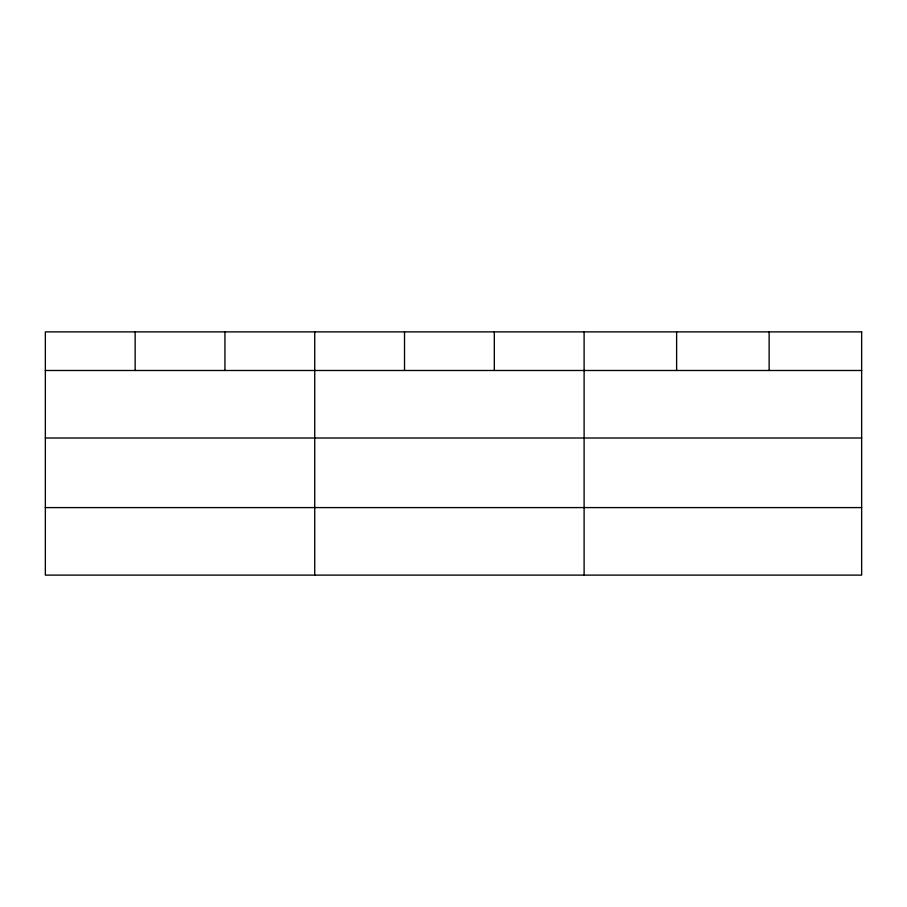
<?xml version="1.0" encoding="UTF-8"?>
<svg xmlns="http://www.w3.org/2000/svg" width="907" height="907" viewBox="0 0 907 907"><rect width="100%" height="100%" fill="white"/><g stroke="black" fill="none" stroke-linecap="round" stroke-linejoin="round"><path stroke-width="1.36" d="M45.35 370.487L861.65 370.487M45.35 438.013L861.65 438.013M45.35 507.591L861.65 507.591M769.136 331.883L769.136 370.487M676.622 331.883L676.622 370.487M584.108 331.883L584.108 575.117M494.315 331.883L494.315 370.487M404.522 331.883L404.522 370.487M314.729 331.883L314.729 575.117M224.936 331.883L224.936 370.487M135.143 331.883L135.143 370.487M861.65 331.883L45.35 331.883L45.35 575.117L861.65 575.117L861.65 331.883"/></g></svg>
